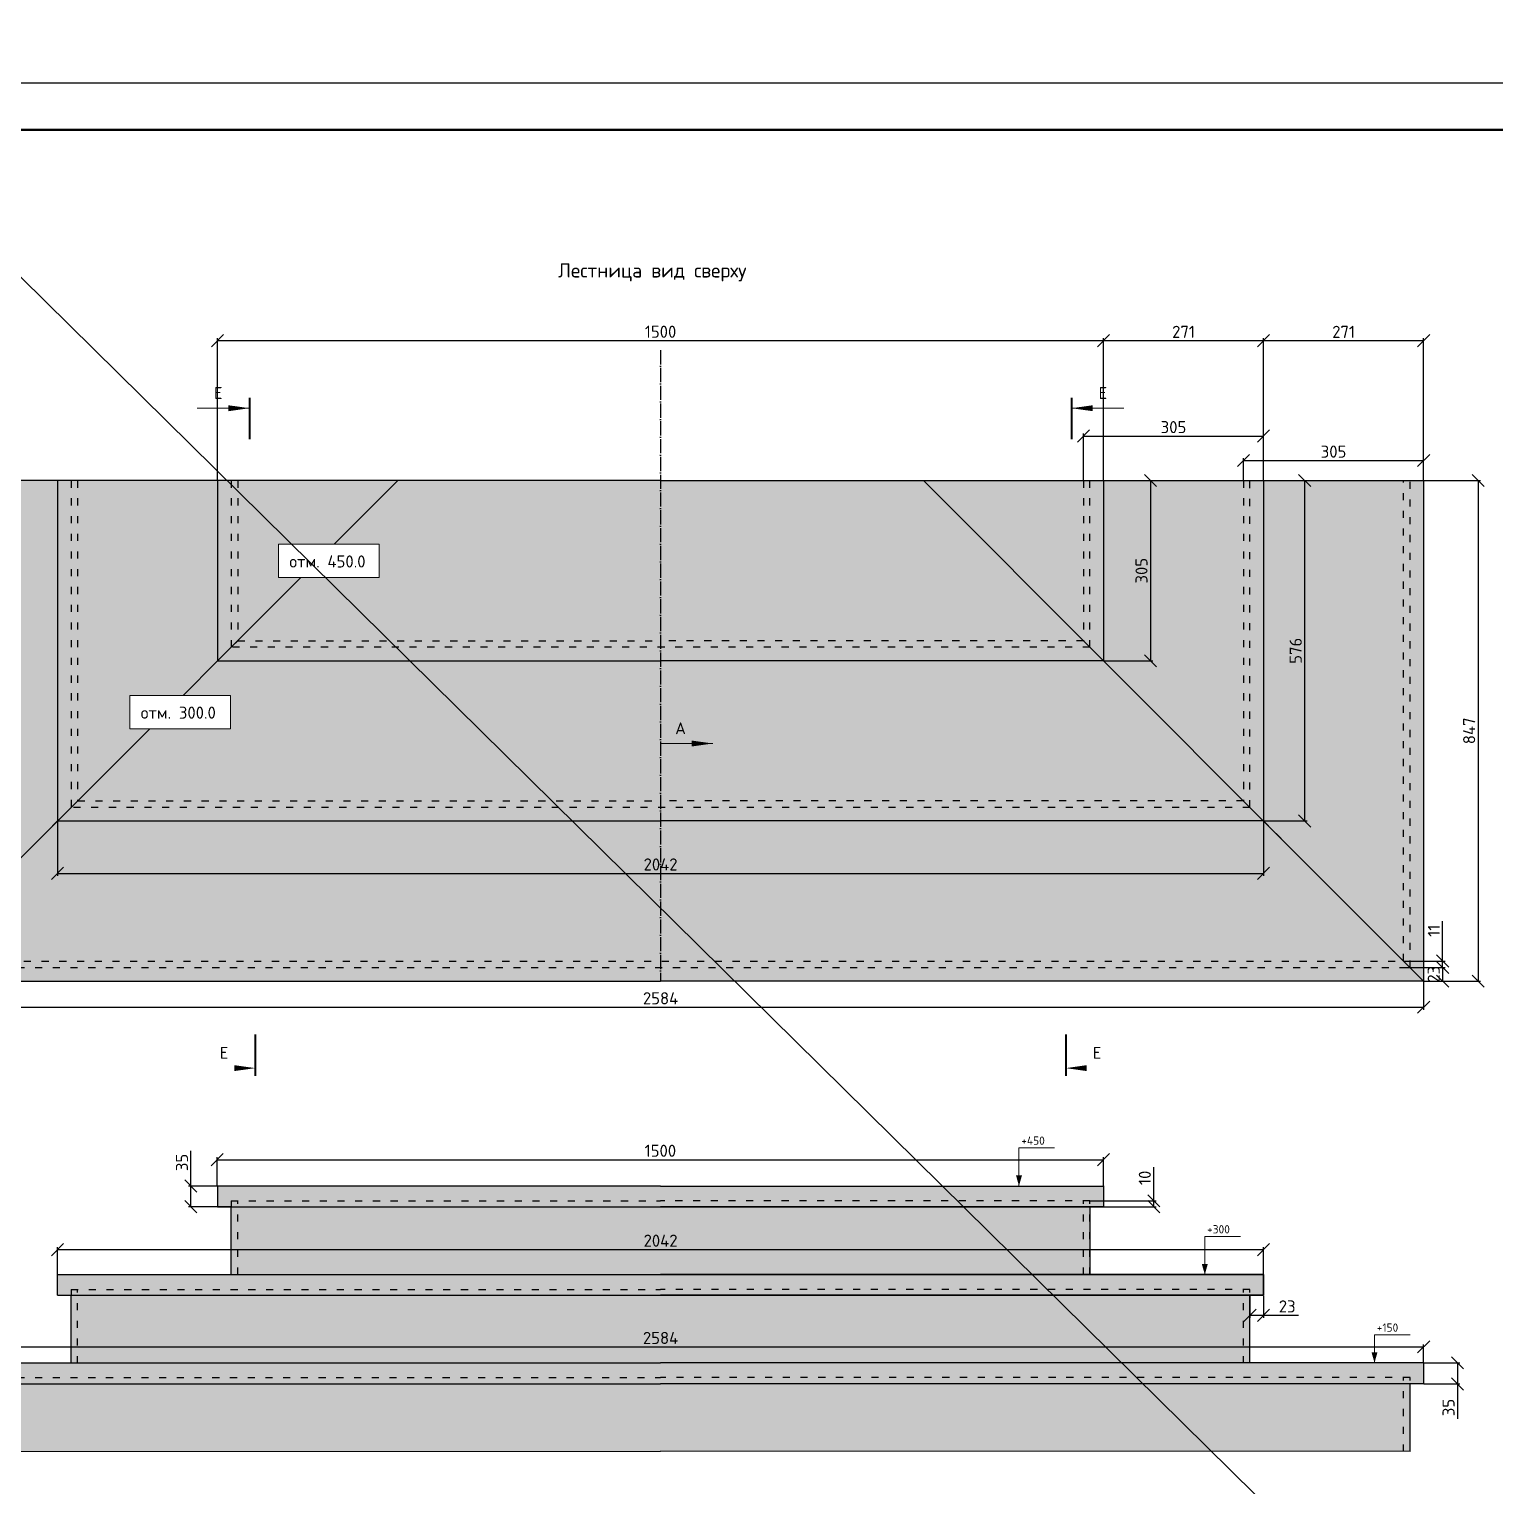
# Model space of a CAD drawing. Header units: millimetres. Extents: x 63961 to 279437, y 165795 to 374915.
# Drawn here: x 118366 to 120847, y 173513 to 175978 of the extents above; entities that cross this region are included whole.
import ezdxf

# ---------------------------------------------------------------- set-up
doc = ezdxf.new("R2010")
doc.units = ezdxf.units.MM
doc.linetypes.add('ACAD_ISO03W100', pattern=[30, 12, -18])
doc.linetypes.add('ACAD_ISO04W100', pattern=[30, 24, -3, 0, -3])
for name, color, linetype in [('Доска МПК 11х145х3000', 32, 'Continuous'), ('Доска невидимый', 32, 'ACAD_ISO03W100'), ('Заливка доски', 32, 'Continuous'), ('Заливка ступени', 52, 'Continuous'), ('Оси', 120, 'ACAD_ISO04W100'), ('Рамка', 7, 'Continuous'), ('Ступень СМ305 Невидимая', 52, 'ACAD_ISO03W100')]:
    doc.layers.add(name, color=color, linetype=linetype)
for name, color, linetype, lineweight in [('Размеры', 150, 'Continuous', 0), ('Стойки 40x40', 7, 'Continuous', 35), ('Ступень СМ305', 52, 'Continuous', 30)]:
    doc.layers.add(name, color=color, linetype=linetype, lineweight=lineweight)
doc.styles.get("Standard").update_dxf_attribs({"font": 'isocpeur.ttf'})
doc.dimstyles.new('Копия Аннотативный', dxfattribs={"dimscale": 0, "dimtxt": 20.5, "dimasz": 20.5, "dimexe": 4.25, "dimexo": 0.625, "dimgap": 4.625, "dimtad": 1, "dimtxsty": 'Standard', "dimblk": 'OBLIQUE', "dimcen": 20.5, "dimclrd": 256, "dimclrt": 256, "dimadec": 0, "dimazin": 0, "dimtfac": 1, "dimtmove": 0, "dimatfit": 3, "dimfxl": 1, "dimtfillclr": 4, "dimarcsym": 0})

# ---------------------------------------------------------------- blocks, each defined once
blk = doc.blocks.new('_Oblique')
at = {"color": 0, "linetype": 'ByBlock', "lineweight": -2}
blk.add_line((-0.5, -0.5), (0.5, 0.5), dxfattribs=at)
blk = doc.blocks.new('*D324')
at = {"layer": 'Defpoints', "color": 0, "transparency": 16777216}
for p in [(120184.9, 175451), (118684.9, 175214.2), (120184.9, 175214.2)]:
    blk.add_point(p, dxfattribs=at)
at = {"layer": 'Размеры', "color": 0, "lineweight": -2, "transparency": 16777216}
for p, q in [((118684.9, 175214.8), (118684.9, 175455.2)), ((120184.9, 175214.8), (120184.9, 175455.2))]:
    blk.add_line(p, q, dxfattribs=at)
at = {"layer": 'Размеры', "lineweight": -2, "transparency": 16777216}
blk.add_line((118684.9, 175451), (120184.9, 175451), dxfattribs=at)
at = {"layer": 'Размеры', "lineweight": -2, "transparency": 16777216, "xscale": 20.5, "yscale": 20.5, "zscale": 20.5, "rotation": 180}
blk.add_blockref('_Oblique', (118684.9, 175451), dxfattribs=at)
at = {"layer": 'Размеры', "lineweight": -2, "transparency": 16777216, "xscale": 20.5, "yscale": 20.5, "zscale": 20.5}
blk.add_blockref('_Oblique', (120184.9, 175451), dxfattribs=at)
at = {"layer": 'Размеры', "transparency": 16777216, "insert": (119434.9, 175466.1), "char_height": 20.5, "attachment_point": 5}
blk.add_mtext('1500', dxfattribs=at)
blk = doc.blocks.new('*D325')
at = {"layer": 'Defpoints', "color": 0, "transparency": 16777216}
for p in [(120455.9, 175451), (120184.9, 175214.2), (120455.9, 175214.2)]:
    blk.add_point(p, dxfattribs=at)
at = {"layer": 'Размеры', "color": 0, "lineweight": -2, "transparency": 16777216}
for p, q in [((120184.9, 175214.8), (120184.9, 175455.2)), ((120455.9, 175214.8), (120455.9, 175455.2))]:
    blk.add_line(p, q, dxfattribs=at)
at = {"layer": 'Размеры', "lineweight": -2, "transparency": 16777216}
blk.add_line((120184.9, 175451), (120455.9, 175451), dxfattribs=at)
at = {"layer": 'Размеры', "lineweight": -2, "transparency": 16777216, "xscale": 20.5, "yscale": 20.5, "zscale": 20.5, "rotation": 180}
blk.add_blockref('_Oblique', (120184.9, 175451), dxfattribs=at)
at = {"layer": 'Размеры', "lineweight": -2, "transparency": 16777216, "xscale": 20.5, "yscale": 20.5, "zscale": 20.5}
blk.add_blockref('_Oblique', (120455.9, 175451), dxfattribs=at)
at = {"layer": 'Размеры', "transparency": 16777216, "insert": (120320.4, 175465.9), "char_height": 20.5, "attachment_point": 5}
blk.add_mtext('271', dxfattribs=at)
blk = doc.blocks.new('*D326')
at = {"layer": 'Defpoints', "color": 0, "transparency": 16777216}
for p in [(120726.9, 175451), (120455.9, 175214.2), (120726.9, 175214.2)]:
    blk.add_point(p, dxfattribs=at)
at = {"layer": 'Размеры', "color": 0, "lineweight": -2, "transparency": 16777216}
for p, q in [((120455.9, 175214.8), (120455.9, 175455.2)), ((120726.9, 175214.8), (120726.9, 175455.2))]:
    blk.add_line(p, q, dxfattribs=at)
at = {"layer": 'Размеры', "lineweight": -2, "transparency": 16777216}
blk.add_line((120455.9, 175451), (120726.9, 175451), dxfattribs=at)
at = {"layer": 'Размеры', "lineweight": -2, "transparency": 16777216, "xscale": 20.5, "yscale": 20.5, "zscale": 20.5, "rotation": 180}
blk.add_blockref('_Oblique', (120455.9, 175451), dxfattribs=at)
at = {"layer": 'Размеры', "lineweight": -2, "transparency": 16777216, "xscale": 20.5, "yscale": 20.5, "zscale": 20.5}
blk.add_blockref('_Oblique', (120726.9, 175451), dxfattribs=at)
at = {"layer": 'Размеры', "transparency": 16777216, "insert": (120591.4, 175465.9), "char_height": 20.5, "attachment_point": 5}
blk.add_mtext('271', dxfattribs=at)
blk = doc.blocks.new('*D327')
at = {"layer": 'Defpoints', "color": 0, "transparency": 16777216}
for p in [(120726.9, 175214.2), (120726.9, 174367.2), (120819.1, 174367.2)]:
    blk.add_point(p, dxfattribs=at)
at = {"layer": 'Размеры', "color": 0, "lineweight": -2, "transparency": 16777216}
for p, q in [((120727.5, 175214.2), (120823.3, 175214.2)), ((120727.5, 174367.2), (120823.3, 174367.2))]:
    blk.add_line(p, q, dxfattribs=at)
at = {"layer": 'Размеры', "lineweight": -2, "transparency": 16777216}
blk.add_line((120819.1, 175214.2), (120819.1, 174367.2), dxfattribs=at)
at = {"layer": 'Размеры', "lineweight": -2, "transparency": 16777216, "xscale": 20.5, "yscale": 20.5, "zscale": 20.5}
for p, rotation in [((120819.1, 175214.2), 90), ((120819.1, 174367.2), 270)]:
    blk.add_blockref('_Oblique', p, dxfattribs=dict(at, rotation=rotation))
at = {"layer": 'Размеры', "transparency": 16777216, "insert": (120804, 174790.7), "char_height": 20.5, "attachment_point": 5, "rotation": 90}
blk.add_mtext('847', dxfattribs=at)
blk = doc.blocks.new('*D328')
at = {"layer": 'Defpoints', "color": 0, "transparency": 16777216}
for p in [(120184.9, 175214.2), (120184.9, 174909.2), (120264.3, 174909.2)]:
    blk.add_point(p, dxfattribs=at)
at = {"layer": 'Размеры', "color": 0, "lineweight": -2, "transparency": 16777216}
for p, q in [((120185.5, 175214.2), (120268.5, 175214.2)), ((120185.5, 174909.2), (120268.5, 174909.2))]:
    blk.add_line(p, q, dxfattribs=at)
at = {"layer": 'Размеры', "lineweight": -2, "transparency": 16777216}
blk.add_line((120264.3, 175214.2), (120264.3, 174909.2), dxfattribs=at)
at = {"layer": 'Размеры', "lineweight": -2, "transparency": 16777216, "xscale": 20.5, "yscale": 20.5, "zscale": 20.5}
for p, rotation in [((120264.3, 175214.2), 90), ((120264.3, 174909.2), 270)]:
    blk.add_blockref('_Oblique', p, dxfattribs=dict(at, rotation=rotation))
at = {"layer": 'Размеры', "transparency": 16777216, "insert": (120249.2, 175061.7), "char_height": 20.5, "attachment_point": 5, "rotation": 90}
blk.add_mtext('305', dxfattribs=at)
blk = doc.blocks.new('*D329')
at = {"layer": 'Defpoints', "color": 0, "transparency": 16777216}
for p in [(120455.9, 175214.2), (120455.9, 174638.2), (120525.4, 174638.2)]:
    blk.add_point(p, dxfattribs=at)
at = {"layer": 'Размеры', "color": 0, "lineweight": -2, "transparency": 16777216}
for p, q in [((120456.5, 175214.2), (120529.7, 175214.2)), ((120456.5, 174638.2), (120529.7, 174638.2))]:
    blk.add_line(p, q, dxfattribs=at)
at = {"layer": 'Размеры', "lineweight": -2, "transparency": 16777216}
blk.add_line((120525.4, 175214.2), (120525.4, 174638.2), dxfattribs=at)
at = {"layer": 'Размеры', "lineweight": -2, "transparency": 16777216, "xscale": 20.5, "yscale": 20.5, "zscale": 20.5}
for p, rotation in [((120525.4, 175214.2), 90), ((120525.4, 174638.2), 270)]:
    blk.add_blockref('_Oblique', p, dxfattribs=dict(at, rotation=rotation))
at = {"layer": 'Размеры', "transparency": 16777216, "insert": (120510.3, 174926.2), "char_height": 20.5, "attachment_point": 5, "rotation": 90}
blk.add_mtext('576', dxfattribs=at)
blk = doc.blocks.new('*D330')
at = {"layer": 'Defpoints', "color": 0, "transparency": 16777216}
for p in [(118413.9, 174638.2), (120455.9, 174638.2), (120455.9, 174549.5)]:
    blk.add_point(p, dxfattribs=at)
at = {"layer": 'Размеры', "color": 0, "lineweight": -2, "transparency": 16777216}
for p, q in [((118413.9, 174637.6), (118413.9, 174545.3)), ((120455.9, 174637.6), (120455.9, 174545.3))]:
    blk.add_line(p, q, dxfattribs=at)
at = {"layer": 'Размеры', "lineweight": -2, "transparency": 16777216}
blk.add_line((118413.9, 174549.5), (120455.9, 174549.5), dxfattribs=at)
at = {"layer": 'Размеры', "lineweight": -2, "transparency": 16777216, "xscale": 20.5, "yscale": 20.5, "zscale": 20.5, "rotation": 180}
blk.add_blockref('_Oblique', (118413.9, 174549.5), dxfattribs=at)
at = {"layer": 'Размеры', "lineweight": -2, "transparency": 16777216, "xscale": 20.5, "yscale": 20.5, "zscale": 20.5}
blk.add_blockref('_Oblique', (120455.9, 174549.5), dxfattribs=at)
at = {"layer": 'Размеры', "transparency": 16777216, "insert": (119434.9, 174564.6), "char_height": 20.5, "attachment_point": 5}
blk.add_mtext('2042', dxfattribs=at)
blk = doc.blocks.new('*D331')
at = {"layer": 'Defpoints', "color": 0, "transparency": 16777216}
for p in [(120455.9, 175289.6), (120150.9, 175214.2), (120455.9, 175214.2)]:
    blk.add_point(p, dxfattribs=at)
at = {"layer": 'Размеры', "color": 0, "lineweight": -2, "transparency": 16777216}
for p, q in [((120150.9, 175214.8), (120150.9, 175293.8)), ((120455.9, 175214.8), (120455.9, 175293.8))]:
    blk.add_line(p, q, dxfattribs=at)
at = {"layer": 'Размеры', "lineweight": -2, "transparency": 16777216}
blk.add_line((120150.9, 175289.6), (120455.9, 175289.6), dxfattribs=at)
at = {"layer": 'Размеры', "lineweight": -2, "transparency": 16777216, "xscale": 20.5, "yscale": 20.5, "zscale": 20.5, "rotation": 180}
blk.add_blockref('_Oblique', (120150.9, 175289.6), dxfattribs=at)
at = {"layer": 'Размеры', "lineweight": -2, "transparency": 16777216, "xscale": 20.5, "yscale": 20.5, "zscale": 20.5}
blk.add_blockref('_Oblique', (120455.9, 175289.6), dxfattribs=at)
at = {"layer": 'Размеры', "transparency": 16777216, "insert": (120303.4, 175304.7), "char_height": 20.5, "attachment_point": 5}
blk.add_mtext('305', dxfattribs=at)
blk = doc.blocks.new('*D332')
at = {"layer": 'Defpoints', "color": 0, "transparency": 16777216}
for p in [(120726.9, 175248.1), (120421.9, 175214.2), (120726.9, 175214.2)]:
    blk.add_point(p, dxfattribs=at)
at = {"layer": 'Размеры', "color": 0, "lineweight": -2, "transparency": 16777216}
for p, q in [((120421.9, 175214.8), (120421.9, 175252.4)), ((120726.9, 175214.8), (120726.9, 175252.4))]:
    blk.add_line(p, q, dxfattribs=at)
at = {"layer": 'Размеры', "lineweight": -2, "transparency": 16777216}
blk.add_line((120421.9, 175248.1), (120726.9, 175248.1), dxfattribs=at)
at = {"layer": 'Размеры', "lineweight": -2, "transparency": 16777216, "xscale": 20.5, "yscale": 20.5, "zscale": 20.5, "rotation": 180}
blk.add_blockref('_Oblique', (120421.9, 175248.1), dxfattribs=at)
at = {"layer": 'Размеры', "lineweight": -2, "transparency": 16777216, "xscale": 20.5, "yscale": 20.5, "zscale": 20.5}
blk.add_blockref('_Oblique', (120726.9, 175248.1), dxfattribs=at)
at = {"layer": 'Размеры', "transparency": 16777216, "insert": (120574.4, 175263.2), "char_height": 20.5, "attachment_point": 5}
blk.add_mtext('305', dxfattribs=at)
blk = doc.blocks.new('*D495')
at = {"layer": 'Defpoints', "color": 0, "transparency": 16777216}
for p in [(120432.9, 173835.4), (120455.9, 173835.4), (120455.9, 173801.6)]:
    blk.add_point(p, dxfattribs=at)
at = {"layer": 'Размеры', "color": 0, "lineweight": -2, "transparency": 16777216}
for p, q in [((120432.9, 173834.8), (120432.9, 173797.4)), ((120455.9, 173834.8), (120455.9, 173797.4))]:
    blk.add_line(p, q, dxfattribs=at)
at = {"layer": 'Размеры', "lineweight": -2, "transparency": 16777216}
for p, q in [((120432.9, 173801.6), (120455.9, 173801.6)), ((120455.9, 173801.6), (120515.3, 173801.6))]:
    blk.add_line(p, q, dxfattribs=at)
at = {"layer": 'Размеры', "lineweight": -2, "transparency": 16777216, "xscale": 20.5, "yscale": 20.5, "zscale": 20.5, "rotation": 180}
blk.add_blockref('_Oblique', (120432.9, 173801.6), dxfattribs=at)
at = {"layer": 'Размеры', "lineweight": -2, "transparency": 16777216, "xscale": 20.5, "yscale": 20.5, "zscale": 20.5}
blk.add_blockref('_Oblique', (120455.9, 173801.6), dxfattribs=at)
at = {"layer": 'Размеры', "transparency": 16777216, "insert": (120495.9, 173816.7), "char_height": 20.5, "attachment_point": 5}
blk.add_mtext('23', dxfattribs=at)
blk = doc.blocks.new('*D496')
at = {"layer": 'Defpoints', "color": 0, "transparency": 16777216}
for p in [(120161.9, 173995.4), (120184.9, 173985.4), (120269.9, 173995.4)]:
    blk.add_point(p, dxfattribs=at)
at = {"layer": 'Размеры', "lineweight": -2, "transparency": 16777216}
for p, q in [((120269.9, 173995.4), (120269.9, 174052.6)), ((120269.9, 173985.4), (120269.9, 173995.4))]:
    blk.add_line(p, q, dxfattribs=at)
at = {"layer": 'Размеры', "color": 0, "lineweight": -2, "transparency": 16777216}
for p, q in [((120162.5, 173995.4), (120274.2, 173995.4)), ((120185.5, 173985.4), (120274.2, 173985.4))]:
    blk.add_line(p, q, dxfattribs=at)
at = {"layer": 'Размеры', "lineweight": -2, "transparency": 16777216, "xscale": 20.5, "yscale": 20.5, "zscale": 20.5}
for p, rotation in [((120269.9, 173995.4), 90), ((120269.9, 173985.4), 270)]:
    blk.add_blockref('_Oblique', p, dxfattribs=dict(at, rotation=rotation))
at = {"layer": 'Размеры', "transparency": 16777216, "insert": (120254.8, 174034.3), "char_height": 20.5, "attachment_point": 5, "rotation": 90}
blk.add_mtext('10', dxfattribs=at)
blk = doc.blocks.new('*D497')
at = {"layer": 'Defpoints', "color": 0, "transparency": 16777216}
for p in [(120726.9, 173721.1), (120726.9, 173685.4), (120784.2, 173685.4)]:
    blk.add_point(p, dxfattribs=at)
at = {"layer": 'Размеры', "color": 0, "lineweight": -2, "transparency": 16777216}
for p, q in [((120727.5, 173721.1), (120788.4, 173721.1)), ((120727.5, 173685.4), (120788.4, 173685.4))]:
    blk.add_line(p, q, dxfattribs=at)
at = {"layer": 'Размеры', "lineweight": -2, "transparency": 16777216}
for p, q in [((120784.2, 173721.1), (120784.2, 173685.4)), ((120784.2, 173685.4), (120784.2, 173626.2))]:
    blk.add_line(p, q, dxfattribs=at)
at = {"layer": 'Размеры', "lineweight": -2, "transparency": 16777216, "xscale": 20.5, "yscale": 20.5, "zscale": 20.5}
for p, rotation in [((120784.2, 173721.1), 90), ((120784.2, 173685.4), 270)]:
    blk.add_blockref('_Oblique', p, dxfattribs=dict(at, rotation=rotation))
at = {"layer": 'Размеры', "transparency": 16777216, "insert": (120769.1, 173645.6), "char_height": 20.5, "attachment_point": 5, "rotation": 90}
blk.add_mtext('35', dxfattribs=at)
blk = doc.blocks.new('*D498')
at = {"layer": 'Defpoints', "color": 0, "transparency": 16777216}
for p in [(118639.6, 174020.4), (118684.9, 174020.4), (118707.9, 173985.4)]:
    blk.add_point(p, dxfattribs=at)
at = {"layer": 'Размеры', "lineweight": -2, "transparency": 16777216}
for p, q in [((118639.6, 174020.4), (118639.6, 174079.7)), ((118639.6, 173985.4), (118639.6, 174020.4))]:
    blk.add_line(p, q, dxfattribs=at)
at = {"layer": 'Размеры', "color": 0, "lineweight": -2, "transparency": 16777216}
for p, q in [((118684.3, 174020.4), (118635.4, 174020.4)), ((118707.3, 173985.4), (118635.4, 173985.4))]:
    blk.add_line(p, q, dxfattribs=at)
at = {"layer": 'Размеры', "lineweight": -2, "transparency": 16777216, "xscale": 20.5, "yscale": 20.5, "zscale": 20.5}
for p, rotation in [((118639.6, 174020.4), 90), ((118639.6, 173985.4), 270)]:
    blk.add_blockref('_Oblique', p, dxfattribs=dict(at, rotation=rotation))
at = {"layer": 'Размеры', "transparency": 16777216, "insert": (118624.5, 174060.3), "char_height": 20.5, "attachment_point": 5, "rotation": 90}
blk.add_mtext('35', dxfattribs=at)
blk = doc.blocks.new('*D499')
at = {"layer": 'Defpoints', "color": 0, "transparency": 16777216}
for p in [(120184.9, 174065), (118684.3, 174020.4), (120184.9, 174020.4)]:
    blk.add_point(p, dxfattribs=at)
at = {"layer": 'Размеры', "color": 0, "lineweight": -2, "transparency": 16777216}
for p, q in [((118684.3, 174021.1), (118684.3, 174069.3)), ((120184.9, 174021.1), (120184.9, 174069.3))]:
    blk.add_line(p, q, dxfattribs=at)
at = {"layer": 'Размеры', "lineweight": -2, "transparency": 16777216}
blk.add_line((118684.3, 174065), (120184.9, 174065), dxfattribs=at)
at = {"layer": 'Размеры', "lineweight": -2, "transparency": 16777216, "xscale": 20.5, "yscale": 20.5, "zscale": 20.5, "rotation": 180}
blk.add_blockref('_Oblique', (118684.3, 174065), dxfattribs=at)
at = {"layer": 'Размеры', "lineweight": -2, "transparency": 16777216, "xscale": 20.5, "yscale": 20.5, "zscale": 20.5}
blk.add_blockref('_Oblique', (120184.9, 174065), dxfattribs=at)
at = {"layer": 'Размеры', "transparency": 16777216, "insert": (119434.6, 174080.1), "char_height": 20.5, "attachment_point": 5}
blk.add_mtext('1500', dxfattribs=at)
blk = doc.blocks.new('*D500')
at = {"layer": 'Defpoints', "color": 0, "transparency": 16777216}
for p in [(120455.9, 173912.8), (118413.9, 173870.4), (120455.9, 173870.4)]:
    blk.add_point(p, dxfattribs=at)
at = {"layer": 'Размеры', "color": 0, "lineweight": -2, "transparency": 16777216}
for p, q in [((118413.9, 173871.1), (118413.9, 173917.1)), ((120455.9, 173871.1), (120455.9, 173917.1))]:
    blk.add_line(p, q, dxfattribs=at)
at = {"layer": 'Размеры', "lineweight": -2, "transparency": 16777216}
blk.add_line((118413.9, 173912.8), (120455.9, 173912.8), dxfattribs=at)
at = {"layer": 'Размеры', "lineweight": -2, "transparency": 16777216, "xscale": 20.5, "yscale": 20.5, "zscale": 20.5, "rotation": 180}
blk.add_blockref('_Oblique', (118413.9, 173912.8), dxfattribs=at)
at = {"layer": 'Размеры', "lineweight": -2, "transparency": 16777216, "xscale": 20.5, "yscale": 20.5, "zscale": 20.5}
blk.add_blockref('_Oblique', (120455.9, 173912.8), dxfattribs=at)
at = {"layer": 'Размеры', "transparency": 16777216, "insert": (119434.9, 173927.9), "char_height": 20.5, "attachment_point": 5}
blk.add_mtext('2042', dxfattribs=at)
blk = doc.blocks.new('*D501')
at = {"layer": 'Defpoints', "color": 0, "transparency": 16777216}
for p in [(120726.9, 173748.2), (118142.9, 173721.1), (120726.9, 173721.1)]:
    blk.add_point(p, dxfattribs=at)
at = {"layer": 'Размеры', "color": 0, "lineweight": -2, "transparency": 16777216}
for p, q in [((118142.9, 173721.8), (118142.9, 173752.5)), ((120726.9, 173721.8), (120726.9, 173752.5))]:
    blk.add_line(p, q, dxfattribs=at)
at = {"layer": 'Размеры', "lineweight": -2, "transparency": 16777216}
blk.add_line((118142.9, 173748.2), (120726.9, 173748.2), dxfattribs=at)
at = {"layer": 'Размеры', "lineweight": -2, "transparency": 16777216, "xscale": 20.5, "yscale": 20.5, "zscale": 20.5, "rotation": 180}
blk.add_blockref('_Oblique', (118142.9, 173748.2), dxfattribs=at)
at = {"layer": 'Размеры', "lineweight": -2, "transparency": 16777216, "xscale": 20.5, "yscale": 20.5, "zscale": 20.5}
blk.add_blockref('_Oblique', (120726.9, 173748.2), dxfattribs=at)
at = {"layer": 'Размеры', "transparency": 16777216, "insert": (119434.9, 173763.3), "char_height": 20.5, "attachment_point": 5}
blk.add_mtext('2584', dxfattribs=at)
blk = doc.blocks.new('*D502')
at = {"layer": 'Defpoints', "color": 0, "transparency": 16777216}
for p in [(118142.9, 174367.2), (120726.9, 174367.2), (120726.9, 174323)]:
    blk.add_point(p, dxfattribs=at)
at = {"layer": 'Размеры', "color": 0, "lineweight": -2, "transparency": 16777216}
for p, q in [((118142.9, 174366.6), (118142.9, 174318.7)), ((120726.9, 174366.6), (120726.9, 174318.7))]:
    blk.add_line(p, q, dxfattribs=at)
at = {"layer": 'Размеры', "lineweight": -2, "transparency": 16777216}
blk.add_line((118142.9, 174323), (120726.9, 174323), dxfattribs=at)
at = {"layer": 'Размеры', "lineweight": -2, "transparency": 16777216, "xscale": 20.5, "yscale": 20.5, "zscale": 20.5, "rotation": 180}
blk.add_blockref('_Oblique', (118142.9, 174323), dxfattribs=at)
at = {"layer": 'Размеры', "lineweight": -2, "transparency": 16777216, "xscale": 20.5, "yscale": 20.5, "zscale": 20.5}
blk.add_blockref('_Oblique', (120726.9, 174323), dxfattribs=at)
at = {"layer": 'Размеры', "transparency": 16777216, "insert": (119434.9, 174338.1), "char_height": 20.5, "attachment_point": 5}
blk.add_mtext('2584', dxfattribs=at)
blk = doc.blocks.new('*D539')
at = {"layer": 'Defpoints', "color": 0, "transparency": 16777216}
for p in [(120692.9, 174401.2), (120691.5, 174390.2), (120759.1, 174390.2)]:
    blk.add_point(p, dxfattribs=at)
at = {"layer": 'Заливка доски', "lineweight": -2, "transparency": 16777216}
for p, q in [((120759.1, 174401.2), (120759.1, 174468.8)), ((120759.1, 174390.2), (120759.1, 174401.2))]:
    blk.add_line(p, q, dxfattribs=at)
at = {"layer": 'Заливка доски', "color": 0, "lineweight": -2, "transparency": 16777216}
for p, q in [((120693.5, 174401.2), (120763.4, 174401.2)), ((120692.1, 174390.2), (120763.4, 174390.2))]:
    blk.add_line(p, q, dxfattribs=at)
at = {"layer": 'Заливка доски', "lineweight": -2, "transparency": 16777216, "xscale": 20.5, "yscale": 20.5, "zscale": 20.5}
for p, rotation in [((120759.1, 174401.2), 90), ((120759.1, 174390.2), 270)]:
    blk.add_blockref('_Oblique', p, dxfattribs=dict(at, rotation=rotation))
at = {"layer": 'Заливка доски', "transparency": 16777216, "insert": (120744.2, 174452.5), "char_height": 20.5, "attachment_point": 5, "rotation": 90}
blk.add_mtext('11', dxfattribs=at)
blk = doc.blocks.new('*D540')
at = {"layer": 'Defpoints', "color": 0, "transparency": 16777216}
for p in [(120726.9, 174390.2), (120726.9, 174367.2), (120759.1, 174367.2)]:
    blk.add_point(p, dxfattribs=at)
at = {"layer": 'Размеры', "color": 0, "lineweight": -2, "transparency": 16777216}
for p, q in [((120727.5, 174390.2), (120763.4, 174390.2)), ((120727.5, 174367.2), (120763.4, 174367.2))]:
    blk.add_line(p, q, dxfattribs=at)
at = {"layer": 'Размеры', "lineweight": -2, "transparency": 16777216}
blk.add_line((120759.1, 174390.2), (120759.1, 174367.2), dxfattribs=at)
at = {"layer": 'Размеры', "lineweight": -2, "transparency": 16777216, "xscale": 20.5, "yscale": 20.5, "zscale": 20.5}
for p, rotation in [((120759.1, 174390.2), 90), ((120759.1, 174367.2), 270)]:
    blk.add_blockref('_Oblique', p, dxfattribs=dict(at, rotation=rotation))
at = {"layer": 'Размеры', "transparency": 16777216, "insert": (120744, 174378.7), "char_height": 20.5, "attachment_point": 5, "rotation": 90}
blk.add_mtext('23', dxfattribs=at)

msp = doc.modelspace()

# ---------------------------------------------------------------- hatches: boundary and pattern name
at = {"layer": 'Заливка доски', "true_color": 0xfff5e1}
h = msp.add_hatch(color=7, dxfattribs=at)
h.dxf.hatch_style = 1
h.paths.add_polyline_path([(120161.876, 173985.447), (118707.876, 173985.447), (118707.876, 173870.447), (120161.876, 173870.447)])
h.paths.add_polyline_path([(120432.876, 173835.446), (118436.876, 173835.446), (118436.876, 173721.13), (119434.876, 173721.13), (120432.876, 173721.13)])
h.paths.add_polyline_path([(120703.876, 173685.446), (119434.876, 173685.446), (118165.876, 173685.446), (118165.876, 173571.129), (119434.876, 173571.524), (120703.876, 173571.142)])
at = {"layer": 'Заливка ступени', "true_color": 0xf8f6b0}
h = msp.add_hatch(color=51, dxfattribs=at)
h.dxf.hatch_style = 1
h.paths.add_polyline_path([(118958.431, 175050.189), (118825.884, 175050.189), (118684.876, 174909.181), (119434.876, 174909.181), (119434.876, 175214.181), (118989.876, 175214.181), (118882.195, 175106.5), (118958.431, 175106.5)])
h.paths.add_polyline_path([(118626.311, 174850.616), (118706.831, 174850.616), (118706.831, 174794.305), (118570, 174794.305), (118413.876, 174638.181), (119434.876, 174638.181), (119434.876, 174909.181), (118684.876, 174909.181)])
h.paths.add_polyline_path([(118536.422, 174850.616), (118626.311, 174850.616), (118684.876, 174909.181), (118684.876, 175214.181), (118413.876, 175214.181), (118413.876, 174638.181), (118570, 174794.305), (118536.422, 174794.305)])
h.paths.add_polyline_path([(118181.859, 174518.466), (118294.161, 174518.466), (118413.876, 174638.181), (118413.876, 175214.181), (118379.876, 175214.181), (118142.876, 175214.181), (118142.876, 174367.181), (118237.85, 174462.155), (118181.859, 174462.155)])
h.paths.add_polyline_path([(118788.023, 175106.5), (118882.195, 175106.5), (118989.876, 175214.181), (118684.876, 175214.181), (118684.876, 174909.181), (118825.884, 175050.189), (118788.023, 175050.189)])
h.paths.add_polyline_path([(118294.161, 174518.466), (118352.268, 174518.466), (118352.268, 174462.155), (118237.85, 174462.155), (118142.876, 174367.181), (119434.876, 174367.181), (119434.876, 174638.181), (118413.876, 174638.181)])
h = msp.add_hatch(color=51, dxfattribs=at)
h.dxf.hatch_style = 1
h.paths.add_polyline_path([(119434.876, 175214.181), (119879.876, 175214.181), (120184.876, 174909.181), (119434.876, 174909.181)])
h.paths.add_polyline_path([(119879.876, 175214.181), (120184.876, 175214.181), (120184.876, 174909.181)], flags=17)
h.paths.add_polyline_path([(120184.876, 175214.181), (120455.876, 175214.181), (120455.876, 174638.181), (120184.876, 174909.181)])
h.paths.add_polyline_path([(120455.876, 175214.181), (120489.876, 175214.181), (120726.876, 175214.181), (120726.876, 174367.181), (120489.876, 174604.181), (120455.876, 174638.181)])
h.paths.add_polyline_path([(119434.876, 174909.181), (120184.876, 174909.181), (120455.876, 174638.181), (119434.876, 174638.181)])
h.paths.add_polyline_path([(119434.876, 174638.181), (120455.876, 174638.181), (120489.876, 174604.181), (120726.876, 174367.181), (119434.876, 174367.181)])
h = msp.add_hatch(color=51, dxfattribs=at)
h.dxf.hatch_style = 1
h.paths.add_polyline_path([(120184.876, 174020.447), (119434.876, 174020.447), (118684.876, 174020.447), (118684.876, 173985.447), (119434.876, 173985.447), (120184.876, 173985.447)])
h.paths.add_polyline_path([(120455.876, 173870.447), (119434.876, 173870.447), (118413.876, 173870.447), (118413.876, 173835.446), (119434.876, 173835.446), (120455.876, 173835.446)])
h.paths.add_polyline_path([(120726.876, 173721.13), (119434.876, 173721.13), (118142.876, 173721.13), (118142.876, 173685.446), (119434.876, 173685.446), (120726.876, 173685.446)])

# ---------------------------------------------------------------- linework, layer by layer
at = {"layer": 'Доска МПК 11х145х3000'}
for p, q in [((118707.876, 173870.447), (118707.876, 173985.447)), ((118436.876, 173720.446), (118436.876, 173835.446)), ((118165.876, 173571.129), (119434.876, 173571.524)), ((120703.876, 173571.142), (119434.876, 173571.524))]:
    msp.add_line(p, q, dxfattribs=at)
at = {"layer": 'Доска невидимый'}
for p, q in [((118436.876, 175214.181), (118436.876, 174661.181)), ((118707.876, 175214.181), (118707.876, 174932.181)), ((120161.876, 174932.181), (120161.876, 175214.181)), ((120432.876, 174661.181), (120432.876, 175214.181)), ((120692.876, 174401.181), (120692.876, 175214.181)), ((120703.876, 174390.181), (120703.876, 175214.181)), ((120161.876, 174932.181), (118707.876, 174932.181)), ((120432.876, 174661.181), (118436.876, 174661.181)), ((118176.876, 174401.181), (120692.876, 174401.181)), ((118165.876, 174390.181), (120703.876, 174390.181)), ((118707.876, 173995.447), (119434.876, 173995.447)), ((118707.876, 173995.447), (118707.876, 173985.447)), ((118718.876, 173870.447), (118718.876, 173995.447)), ((118718.876, 173870.447), (118718.876, 173995.447)), ((120161.876, 173995.447), (119434.876, 173995.447)), ((120150.876, 173870.447), (120150.876, 173995.447)), ((120150.876, 173870.447), (120150.876, 173995.447)), ((120161.876, 173870.447), (120161.876, 173995.447)), ((118436.876, 173845.446), (119434.876, 173845.446)), ((118436.876, 173845.446), (118436.876, 173835.446)), ((118447.876, 173720.446), (118447.876, 173845.446)), ((118447.876, 173720.446), (118447.876, 173845.446)), ((120432.876, 173845.446), (119434.876, 173845.446)), ((120421.876, 173720.446), (120421.876, 173845.446)), ((120421.876, 173720.446), (120421.876, 173845.446)), ((120432.876, 173720.446), (120432.876, 173845.446)), ((118165.876, 173696.129), (119434.876, 173696.129)), ((120703.876, 173696.129), (119434.876, 173696.129)), ((120692.876, 173571.129), (120692.876, 173696.129)), ((120703.876, 173571.129), (120703.876, 173696.129))]:
    msp.add_line(p, q, dxfattribs=at)
at = {"layer": 'Заливка доски'}
for p, q in [((120161.876, 173985.447), (120161.876, 173870.447)), ((120432.876, 173721.278), (120432.876, 173835.446)), ((120703.876, 173571.278), (120703.876, 173685.446))]:
    msp.add_line(p, q, dxfattribs=at)
at = {"layer": 'Оси'}
msp.add_line((119434.876, 175434.885), (119434.876, 174367.181), dxfattribs=at)
at = {"layer": 'Размеры', "color": 2, "lineweight": 40}
for p, q in [((118738.876, 175353.974), (118738.876, 175284.171)), ((120130.876, 175353.974), (120130.876, 175284.171)), ((118748.769, 174276.86), (118748.769, 174207.057)), ((120120.984, 174276.86), (120120.984, 174207.057))]:
    msp.add_line(p, q, dxfattribs=at)
at = {"layer": 'Размеры', "color": 2}
for p, q in [((118738.876, 175336.661), (118650.412, 175336.661)), ((120130.876, 175336.661), (120219.341, 175336.661)), ((119523.341, 174769.253), (119434.876, 174769.253))]:
    msp.add_line(p, q, dxfattribs=at)
at = {"layer": 'Размеры'}
for p, q in [((120041.763, 174020.447), (120041.763, 174085.126)), ((120041.763, 174085.126), (120101.938, 174085.126)), ((120356.401, 173870.447), (120356.401, 173935.126)), ((120356.401, 173935.126), (120416.576, 173935.126)), ((120643.712, 173721.13), (120643.712, 173768.711)), ((120643.712, 173768.711), (120703.887, 173768.711))]:
    msp.add_line(p, q, dxfattribs=at)
at = {"layer": 'Размеры', "color": 2}
for points in [[(118738.876, 175336.661, 0, 10, 0), (118703.266, 175336.661, 10, 10, 0)], [(120130.876, 175336.661, 0, 10, 0), (120166.487, 175336.661, 10, 10, 0)], [(119523.341, 174769.253, 0, 10, 0), (119487.73, 174769.253, 10, 10, 0)], [(118748.769, 174219.918, 0, 10, 0), (118713.158, 174219.918, 10, 10, 0)], [(120120.984, 174219.918, 0, 10, 0), (120156.595, 174219.918, 10, 10, 0)]]:
    msp.add_lwpolyline(points, format="xyseb", dxfattribs=at)
at = {"layer": 'Размеры'}
for points in [[(118788.023, 175106.5), (118958.431, 175106.5), (118958.431, 175050.189), (118788.023, 175050.189)], [(118536.422, 174850.616), (118706.831, 174850.616), (118706.831, 174794.305), (118536.422, 174794.305)]]:
    msp.add_lwpolyline(points, close=True, dxfattribs=at)
at = {"layer": 'Размеры', "color": 2, "const_width": 5}
msp.add_lwpolyline([(119523.341, 174769.253), (119523.341, 174769.253)], dxfattribs=at)
at = {"layer": 'Размеры'}
for points in [[(120041.763, 174020.447, 0, 10, 0), (120041.763, 174038.252, 10, 10, 0)], [(120356.401, 173870.447, 0, 10, 0), (120356.401, 173888.252, 10, 10, 0)], [(120643.712, 173721.13, 0, 10, 0), (120643.712, 173738.935, 10, 10, 0)]]:
    msp.add_lwpolyline(points, format="xyseb", dxfattribs=at)
at = {"layer": 'Рамка'}
msp.add_lwpolyline([(117320.858, 175887.573), (126824.858, 175887.573), (126824.858, 169167.573), (117320.858, 169167.573)], close=True, dxfattribs=at)
at = {"layer": 'Рамка', "lineweight": 50}
msp.add_lwpolyline([(117640.858, 175807.573), (126744.858, 175807.573), (126744.858, 169247.573), (117640.858, 169247.573)], close=True, dxfattribs=at)
at = {"layer": 'Стойки 40x40'}
msp.add_line((116004.634, 177871.412), (128258.75, 165795.124), dxfattribs=at)
at = {"layer": 'Ступень СМ305'}
for p, q in [((118379.876, 175214.181), (118142.876, 175214.181)), ((118684.876, 175214.181), (118379.876, 175214.181)), ((118413.876, 175214.181), (118413.876, 174638.181)), ((118684.876, 175214.181), (118684.876, 174909.181)), ((119434.876, 175214.181), (118684.876, 175214.181)), ((118989.876, 175214.181), (118882.195, 175106.5)), ((119434.876, 175214.181), (120184.876, 175214.181)), ((119879.876, 175214.181), (120184.876, 174909.181)), ((120184.876, 175214.181), (120184.876, 174909.181)), ((120184.876, 175214.181), (120489.876, 175214.181)), ((120455.876, 175214.181), (120455.876, 174638.181)), ((120489.876, 175214.181), (120726.876, 175214.181)), ((120726.876, 175214.181), (120726.876, 174367.181)), ((118825.884, 175050.189), (118684.876, 174909.181)), ((118684.876, 174909.181), (118626.311, 174850.616)), ((118684.876, 174909.181), (119434.876, 174909.181)), ((120184.876, 174909.181), (119434.876, 174909.181)), ((120184.876, 174909.181), (120489.876, 174604.181)), ((118570, 174794.305), (118379.876, 174604.181)), ((118413.876, 174638.181), (119434.876, 174638.181)), ((120455.876, 174638.181), (119434.876, 174638.181)), ((118379.876, 174604.181), (118294.161, 174518.466)), ((120489.876, 174604.181), (120726.876, 174367.181)), ((118142.876, 174367.181), (119434.876, 174367.181)), ((120726.876, 174367.181), (119434.876, 174367.181)), ((118684.876, 174020.448), (118684.876, 173985.447)), ((119434.876, 174020.447), (118684.876, 174020.447)), ((119434.876, 174020.447), (120184.876, 174020.447)), ((120184.876, 174020.448), (120184.876, 173985.447)), ((120184.876, 174020.447), (120184.876, 173985.447)), ((118684.876, 173985.447), (120184.876, 173985.447)), ((120184.876, 173985.447), (119434.876, 173985.447)), ((118413.876, 173835.446), (118413.876, 173870.447)), ((118413.876, 173870.447), (120455.876, 173870.447)), ((120455.876, 173870.447), (119434.876, 173870.447)), ((120455.876, 173835.446), (120455.876, 173870.447)), ((120455.876, 173870.447), (120455.876, 173835.446)), ((118413.876, 173835.446), (120455.876, 173835.446)), ((120455.876, 173835.446), (119434.876, 173835.446)), ((118142.876, 173721.13), (119434.876, 173721.13)), ((120726.876, 173721.13), (119434.876, 173721.13)), ((120726.876, 173721.13), (120726.876, 173685.446)), ((118142.876, 173685.446), (119434.876, 173685.446)), ((120726.876, 173685.446), (119434.876, 173685.446))]:
    msp.add_line(p, q, dxfattribs=at)
at = {"layer": 'Ступень СМ305 Невидимая'}
for p, q in [((118447.876, 175214.181), (118447.876, 174672.181)), ((118718.876, 175214.181), (118718.876, 174943.181)), ((120150.876, 175214.181), (120150.876, 174943.181)), ((120421.876, 175214.181), (120421.876, 174672.181)), ((118718.876, 174943.181), (118684.876, 174909.181)), ((118718.876, 174943.181), (119434.876, 174943.181)), ((120150.876, 174943.181), (119434.876, 174943.181)), ((120150.876, 174943.181), (120184.876, 174909.181)), ((118447.876, 174672.181), (119434.876, 174672.181)), ((120421.876, 174672.181), (119434.876, 174672.181)), ((118413.876, 174638.181), (118379.876, 174604.181)), ((120455.876, 174638.181), (120489.876, 174604.181))]:
    msp.add_line(p, q, dxfattribs=at)

# ---------------------------------------------------------------- texts
at = {"layer": 'Размеры', "color": 7}
msp.add_text('Лестница вид сверху', height=24, dxfattribs=at).set_placement((119261.372, 175557.846))
at = {"layer": 'Размеры'}
for s, p in [('+450', (120045.634, 174090.249)), ('+300', (120360.271, 173940.249)), ('+150', (120647.583, 173773.833))]:
    msp.add_text(s, height=14, dxfattribs=at).set_placement(p)
at = {"layer": 'Размеры', "color": 2, "char_height": 20}
for s, insert, attachment_point in [('Е', (118693.232, 175372.432), 3), ('Е', (120176.521, 175372.432), 1), ('А', (119477.696, 174805.024), 3), ('Е', (118703.124, 174255.689), 3), ('Е', (120166.628, 174255.689), 1)]:
    msp.add_mtext(s, dxfattribs=dict(at, insert=insert, attachment_point=attachment_point))
at = {"layer": 'Размеры', "char_height": 20.5, "attachment_point": 1}
for s, insert in [('отм. 450.0', (118806.301, 175087.6)), ('отм. 300.0', (118554.7, 174831.715))]:
    msp.add_mtext_dynamic_manual_height_columns(s, width=173.6503, gutter_width=5235.303, heights=[0], dxfattribs=dict(at, insert=insert))

# ---------------------------------------------------------------- dimensions: what is measured, and where the dimension line sits
at = {"layer": 'Заливка доски'}
dim = msp.add_linear_dim(base=(120759.14, 174390.181), p1=(120692.876, 174401.181), p2=(120691.484, 174390.181), angle=90, dimstyle='Копия Аннотативный', dxfattribs=at)
dim.commit()
dim.dimension.update_dxf_attribs({"geometry": '*D539', "text_midpoint": (120759.14, 174452.459), "dimtype": 160})
at = {"layer": 'Размеры'}
for base, p1, p2, picture, middle in [((120184.876, 175450.959), (118684.876, 175214.181), (120184.876, 175214.181), '*D324', (119434.876, 175466.051)), ((120455.876, 175450.959), (120184.876, 175214.181), (120455.876, 175214.181), '*D325', (120320.376, 175465.876)), ((120726.876, 175450.959), (120455.876, 175214.181), (120726.876, 175214.181), '*D326', (120591.376, 175465.876)), ((120455.876, 175289.565), (120150.876, 175214.181), (120455.876, 175214.181), '*D331', (120303.376, 175304.664)), ((120726.876, 175248.115), (120421.876, 175214.181), (120726.876, 175214.181), '*D332', (120574.376, 175263.213)), ((120455.876, 174549.513), (118413.876, 174638.181), (120455.876, 174638.181), '*D330', (119434.876, 174564.605)), ((120726.876, 174322.979), (118142.876, 174367.181), (120726.876, 174367.181), '*D502', (119434.876, 174338.071)), ((120455.876, 173912.807), (118413.876, 173870.447), (120455.876, 173870.447), '*D500', (119434.876, 173927.898)), ((120455.876, 173801.616), (120432.876, 173835.446), (120455.876, 173835.446), '*D495', (120495.859, 173816.715)), ((120726.876, 173748.22), (118142.876, 173721.13), (120726.876, 173721.13), '*D501', (119434.876, 173763.312))]:
    dim = msp.add_linear_dim(base=base, p1=p1, p2=p2, dimstyle='Копия Аннотативный', dxfattribs=at)
    dim.commit()
    dim.dimension.update_dxf_attribs({"geometry": picture, "text_midpoint": middle})
for base, p1, p2, picture, middle in [((120264.27, 174909.181), (120184.876, 175214.181), (120184.876, 174909.181), '*D328', (120249.171, 175061.681)), ((120525.414, 174638.181), (120455.876, 175214.181), (120455.876, 174638.181), '*D329', (120510.323, 174926.181)), ((120819.084, 174367.181), (120726.876, 175214.181), (120726.876, 174367.181), '*D327', (120803.992, 174790.681)), ((118639.601, 174020.447), (118707.876, 173985.447), (118684.876, 174020.447), '*D498', (118624.502, 174060.325)), ((120269.919, 173995.447), (120184.876, 173985.447), (120161.876, 173995.447), '*D496', (120254.828, 174034.255))]:
    dim = msp.add_linear_dim(base=base, p1=p1, p2=p2, angle=90, dimstyle='Копия Аннотативный', dxfattribs=at)
    dim.commit()
    dim.dimension.update_dxf_attribs({"geometry": picture, "text_midpoint": middle})
dim = msp.add_linear_dim(base=(120759.14, 174367.181), p1=(120726.876, 174390.181), p2=(120726.876, 174367.181), angle=90, dimstyle='Копия Аннотативный', dxfattribs=at)
dim.commit()
dim.dimension.update_dxf_attribs({"geometry": '*D540', "text_midpoint": (120759.14, 174378.681), "dimtype": 160})
dim = msp.add_linear_dim(base=(120184.876, 174065.042), p1=(118684.251, 174020.447), p2=(120184.876, 174020.448), text='1500', dimstyle='Копия Аннотативный', dxfattribs=at)
dim.commit()
dim.dimension.update_dxf_attribs({"geometry": '*D499', "text_midpoint": (119434.564, 174080.134)})
dim = msp.add_linear_dim(base=(120784.193, 173685.446), p1=(120726.876, 173721.13), p2=(120726.876, 173685.446), angle=90, text='35', dimstyle='Копия Аннотативный', dxfattribs=at)
dim.commit()
dim.dimension.update_dxf_attribs({"geometry": '*D497', "text_midpoint": (120769.094, 173645.568)})

doc.saveas('drawing.dxf')
